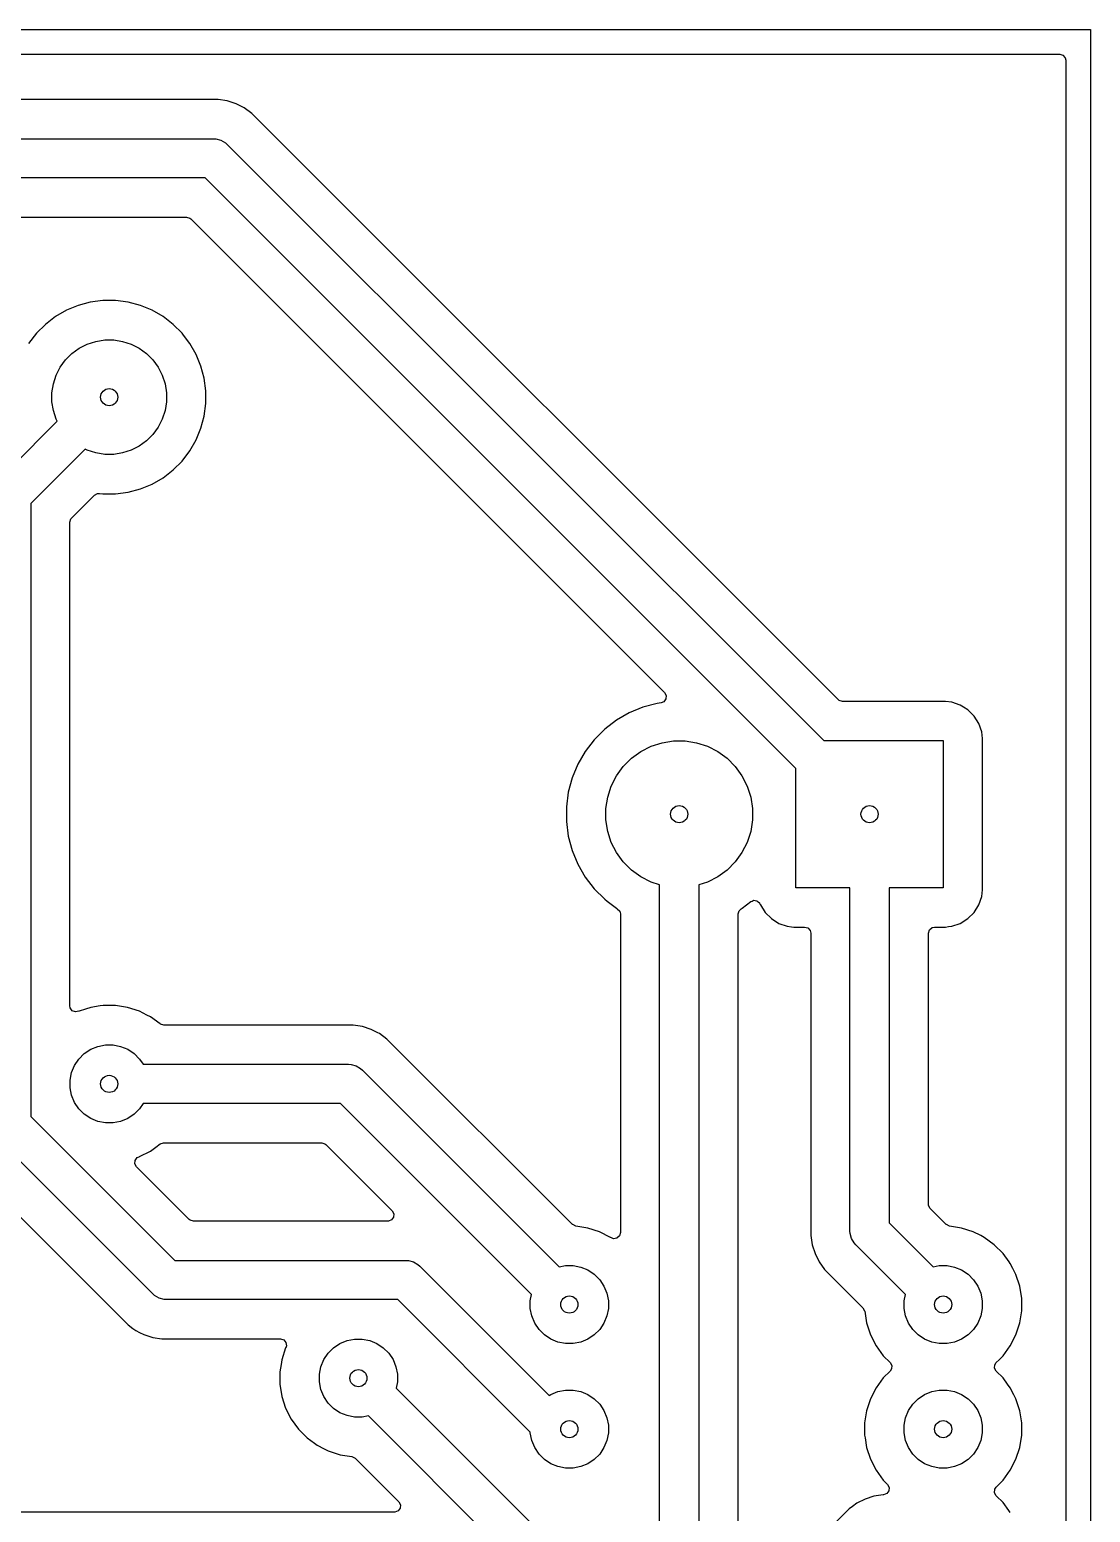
# Model space of a CAD drawing. Extents: x 93.5 to 128.5, y -100.5 to -53.
# Drawn here: x 106.88 to 128.5, y -83.24 to -53 of the extents above; entities that cross this region are included whole.
import ezdxf

# ---------------------------------------------------------------- set-up
doc = ezdxf.new("R2010")
doc.units = 0
doc.layers.add('BLACK', color=7, linetype='CONTINUOUS')

msp = doc.modelspace()

# ---------------------------------------------------------------- linework, layer by layer
at = {"layer": 'BLACK', "linetype": 'CONTINUOUS'}
for p, q in [((93.5, -53), (128.5, -53)), ((128.5, -53), (128.5, -100.5)), ((94.1245, -53.5005), (127.8755, -53.5005)), ((127.8755, -53.5005), (127.942539, -53.520185)), ((127.942539, -53.520185), (127.988294, -53.572989)), ((127.988294, -53.572989), (127.9995, -53.6245)), ((127.9995, -53.6245), (127.9995, -99.8755)), ((110.718481, -54.4235), (97.612381, -54.4235)), ((110.718486, -54.4235), (110.718481, -54.4235)), ((110.905118, -54.453059), (110.718486, -54.4235)), ((111.084836, -54.511454), (110.905118, -54.453059)), ((111.253199, -54.59724), (111.084836, -54.511454)), ((111.406074, -54.70831), (111.253199, -54.59724)), ((111.406075, -54.708311), (111.406074, -54.70831)), ((111.406076, -54.708312), (111.406075, -54.708311)), ((123.360944, -66.663181), (111.406076, -54.708312)), ((97.517899, -55.224), (110.624, -55.224)), ((110.624, -55.224), (110.67621, -55.227422)), ((110.67621, -55.227422), (110.777074, -55.254448)), ((110.777074, -55.254448), (110.867505, -55.306659)), ((110.867505, -55.306659), (110.906843, -55.341157)), ((110.906843, -55.341157), (123.065685, -67.5)), ((110.458314, -56.024), (97.683585, -56.024)), ((122.5, -68.065685), (110.458314, -56.024)), ((102.810991, -56.8245), (110.075374, -56.8245)), ((110.075374, -56.8245), (110.142413, -56.844185)), ((110.142413, -56.844185), (110.163055, -56.860819)), ((110.163055, -56.860819), (114.995208, -61.692972)), ((107.865241, -58.625071), (107.626603, -58.723918)), ((108.114751, -58.558215), (107.865241, -58.625071)), ((108.370837, -58.524501), (108.114751, -58.558215)), ((108.370841, -58.5245), (108.370837, -58.524501)), ((108.370847, -58.5245), (108.370841, -58.5245)), ((108.629153, -58.5245), (108.370847, -58.5245)), ((108.629159, -58.5245), (108.629153, -58.5245)), ((108.629162, -58.524501), (108.629159, -58.5245)), ((108.885248, -58.558215), (108.629162, -58.524501)), ((109.134758, -58.625071), (108.885248, -58.558215)), ((109.373396, -58.723918), (109.134758, -58.625071)), ((107.402891, -58.85308), (107.197972, -59.010319)), ((107.402907, -58.853069), (107.402891, -58.85308)), ((107.626592, -58.723923), (107.402907, -58.853069)), ((107.626603, -58.723918), (107.626592, -58.723923)), ((109.373407, -58.723923), (109.373396, -58.723918)), ((109.597092, -58.853069), (109.373407, -58.723923)), ((109.597095, -58.853071), (109.597092, -58.853069)), ((109.5971, -58.853074), (109.597095, -58.853071)), ((109.597106, -58.853078), (109.5971, -58.853074)), ((109.597108, -58.85308), (109.597106, -58.853078)), ((109.802027, -59.010319), (109.597108, -58.85308)), ((107.015319, -59.192972), (106.85808, -59.397891)), ((107.015325, -59.192965), (107.015319, -59.192972)), ((107.197965, -59.010325), (107.015325, -59.192965)), ((107.197972, -59.010319), (107.197965, -59.010325)), ((109.802034, -59.010325), (109.802027, -59.010319)), ((109.984674, -59.192965), (109.802034, -59.010325)), ((109.98468, -59.192972), (109.984674, -59.192965)), ((110.014488, -59.231819), (109.98468, -59.192972)), ((110.141926, -59.3979), (110.014488, -59.231819)), ((107.740146, -59.605325), (107.888677, -59.497411)), ((107.888677, -59.497411), (108.05226, -59.414061)), ((108.05226, -59.414061), (108.226869, -59.357327)), ((108.226869, -59.357327), (108.408203, -59.328607)), ((108.408203, -59.328607), (108.591797, -59.328607)), ((108.591797, -59.328607), (108.773131, -59.357327)), ((108.773131, -59.357327), (108.94774, -59.414061)), ((108.94774, -59.414061), (109.111323, -59.497411)), ((109.111323, -59.497411), (109.259854, -59.605325)), ((110.14193, -59.397907), (110.141926, -59.3979)), ((110.271076, -59.621592), (110.14193, -59.397907)), ((107.502411, -59.883677), (107.610325, -59.735146)), ((107.610325, -59.735146), (107.740146, -59.605325)), ((109.259854, -59.605325), (109.389675, -59.735146)), ((109.389675, -59.735146), (109.497589, -59.883677)), ((110.271078, -59.621597), (110.271076, -59.621592)), ((110.27108, -59.6216), (110.271078, -59.621597)), ((110.369929, -59.860244), (110.27108, -59.6216)), ((110.436784, -60.10975), (110.369929, -59.860244)), ((107.362327, -60.221869), (107.419061, -60.04726)), ((107.419061, -60.04726), (107.502411, -59.883677)), ((109.497589, -59.883677), (109.580939, -60.04726)), ((109.580939, -60.04726), (109.637673, -60.221869)), ((110.4705, -60.365847), (110.436784, -60.10975)), ((107.333607, -60.403203), (107.362327, -60.221869)), ((107.333607, -60.586797), (107.333607, -60.403203)), ((109.637673, -60.221869), (109.666393, -60.403203)), ((109.666393, -60.403203), (109.666393, -60.586797)), ((110.4705, -60.624153), (110.4705, -60.365847)), ((107.362327, -60.768131), (107.333607, -60.586797)), ((107.419061, -60.94274), (107.362327, -60.768131)), ((109.637673, -60.768131), (109.580939, -60.94274)), ((109.666393, -60.586797), (109.637673, -60.768131)), ((110.436784, -60.88025), (110.4705, -60.624153)), ((106.499, -61.930314), (107.441849, -60.987465)), ((107.441849, -60.987465), (107.419061, -60.94274)), ((109.580939, -60.94274), (109.497589, -61.106323)), ((110.369929, -61.129756), (110.436784, -60.88025)), ((109.389675, -61.254854), (109.259854, -61.384675)), ((109.497589, -61.106323), (109.389675, -61.254854)), ((110.141926, -61.5921), (110.27108, -61.3684)), ((110.27108, -61.3684), (110.369929, -61.129756)), ((108.007534, -61.55315), (106.899, -62.661685)), ((108.05226, -61.575939), (108.007534, -61.55315)), ((108.226869, -61.632673), (108.05226, -61.575939)), ((108.408203, -61.661393), (108.226869, -61.632673)), ((108.591797, -61.661393), (108.408203, -61.661393)), ((108.773131, -61.632673), (108.591797, -61.661393)), ((108.94774, -61.575939), (108.773131, -61.632673)), ((109.111323, -61.492589), (108.94774, -61.575939)), ((109.259854, -61.384675), (109.111323, -61.492589)), ((109.984679, -61.797029), (110.141926, -61.5921)), ((109.5971, -62.136926), (109.802029, -61.979679)), ((109.802029, -61.979679), (109.984679, -61.797029)), ((114.995208, -61.692972), (119.820154, -66.517917)), ((109.134756, -62.364929), (109.3734, -62.26608)), ((109.3734, -62.26608), (109.5971, -62.136926)), ((107.735815, -62.956948), (108.200729, -62.492033)), ((108.200729, -62.492033), (108.26205, -62.45855)), ((108.26205, -62.45855), (108.304593, -62.456777)), ((108.304593, -62.456777), (108.370847, -62.4655)), ((108.370847, -62.4655), (108.629146, -62.4655)), ((108.629146, -62.4655), (108.629153, -62.4655)), ((108.629153, -62.4655), (108.88525, -62.431784)), ((108.88525, -62.431784), (109.134756, -62.364929)), ((106.899, -62.661685), (106.899, -75.163156)), ((107.6995, -63.044625), (107.719185, -62.977586)), ((107.6995, -72.909242), (107.6995, -63.044625)), ((107.719185, -62.977586), (107.735815, -62.956948)), ((119.820154, -66.517917), (119.853639, -66.57924)), ((119.378939, -66.816913), (119.100338, -66.932314)), ((119.670233, -66.738861), (119.378939, -66.816913)), ((119.748658, -66.728537), (119.670233, -66.738861)), ((119.806783, -66.704865), (119.748658, -66.728537)), ((119.848655, -66.648932), (119.806783, -66.704865)), ((119.853639, -66.57924), (119.848655, -66.648932)), ((123.381586, -66.679815), (123.360944, -66.663181)), ((123.448625, -66.6995), (123.381586, -66.679815)), ((125.544954, -66.6995), (123.448625, -66.6995)), ((125.54496, -66.6995), (125.544954, -66.6995)), ((125.679249, -66.71463), (125.54496, -66.6995)), ((125.679254, -66.714631), (125.679249, -66.71463)), ((125.849523, -66.774211), (125.679254, -66.714631)), ((125.917482, -66.816913), (125.849523, -66.774211)), ((126.002262, -66.870184), (125.917482, -66.816913)), ((118.839168, -67.083099), (118.599921, -67.266679)), ((119.100328, -66.932318), (118.839168, -67.083099)), ((119.100338, -66.932314), (119.100328, -66.932318)), ((126.129816, -66.997738), (126.002262, -66.870184)), ((126.225789, -67.150478), (126.129816, -66.997738)), ((118.599914, -67.266685), (118.386685, -67.479914)), ((118.599921, -67.266679), (118.599914, -67.266685)), ((126.285368, -67.320745), (126.225789, -67.150478)), ((126.285369, -67.32075), (126.285368, -67.320745)), ((126.300499, -67.455039), (126.285369, -67.32075)), ((118.203099, -67.719168), (118.052318, -67.980328)), ((118.386679, -67.479921), (118.203099, -67.719168)), ((118.386685, -67.479914), (118.386679, -67.479921)), ((119.145828, -67.859391), (119.336252, -67.72104)), ((119.336252, -67.72104), (119.545975, -67.614181)), ((119.545975, -67.614181), (119.769832, -67.541445)), ((119.769832, -67.541445), (120.002311, -67.504624)), ((120.002311, -67.504624), (120.237689, -67.504624)), ((120.237689, -67.504624), (120.470168, -67.541445)), ((120.470168, -67.541445), (120.694025, -67.614181)), ((120.694025, -67.614181), (120.903748, -67.72104)), ((120.903748, -67.72104), (121.094172, -67.859391)), ((123.065685, -67.5), (125.5, -67.5)), ((125.5, -67.5), (125.5, -70.5)), ((126.3005, -67.455043), (126.300499, -67.455039)), ((126.3005, -70.544956), (126.3005, -67.455043)), ((118.052314, -67.980338), (117.936913, -68.258939)), ((118.052318, -67.980328), (118.052314, -67.980338)), ((118.84104, -68.216252), (118.979391, -68.025828)), ((118.979391, -68.025828), (119.145828, -67.859391)), ((121.094172, -67.859391), (121.260609, -68.025828)), ((121.260609, -68.025828), (121.39896, -68.216252)), ((117.936913, -68.258939), (117.858861, -68.550233)), ((118.734181, -68.425975), (118.84104, -68.216252)), ((121.39896, -68.216252), (121.505819, -68.425975)), ((122.5, -70.5), (122.5, -68.065685)), ((117.858861, -68.550233), (117.819501, -68.849206)), ((118.661445, -68.649832), (118.734181, -68.425975)), ((121.505819, -68.425975), (121.578555, -68.649832)), ((117.819501, -68.849206), (117.8195, -68.849223)), ((117.8195, -68.849223), (117.8195, -69.150776)), ((118.624624, -68.882311), (118.661445, -68.649832)), ((118.624624, -69.117689), (118.624624, -68.882311)), ((121.578555, -68.649832), (121.615376, -68.882311)), ((121.615376, -68.882311), (121.615376, -69.117689)), ((117.8195, -69.150776), (117.819501, -69.150793)), ((117.819501, -69.150793), (117.858861, -69.449766)), ((118.661445, -69.350168), (118.624624, -69.117689)), ((121.615376, -69.117689), (121.578555, -69.350168)), ((117.858861, -69.449766), (117.936913, -69.74106)), ((118.734181, -69.574025), (118.661445, -69.350168)), ((121.578555, -69.350168), (121.505819, -69.574025)), ((117.936913, -69.74106), (118.052314, -70.019661)), ((118.84104, -69.783748), (118.734181, -69.574025)), ((118.979391, -69.974172), (118.84104, -69.783748)), ((121.39896, -69.783748), (121.260609, -69.974172)), ((121.505819, -69.574025), (121.39896, -69.783748)), ((118.052314, -70.019661), (118.052318, -70.019671)), ((118.052318, -70.019671), (118.203099, -70.280831)), ((119.145828, -70.140609), (118.979391, -69.974172)), ((119.336252, -70.27896), (119.145828, -70.140609)), ((121.094172, -70.140609), (120.903748, -70.27896)), ((121.260609, -69.974172), (121.094172, -70.140609)), ((118.203099, -70.280831), (118.386679, -70.520078)), ((119.545975, -70.385819), (119.336252, -70.27896)), ((119.72, -70.442363), (119.545975, -70.385819)), ((119.72, -95.505684), (119.72, -70.442363)), ((120.694025, -70.385819), (120.52, -70.442363)), ((120.52, -70.442363), (120.52, -95.67137)), ((120.903748, -70.27896), (120.694025, -70.385819)), ((118.386679, -70.520078), (118.386685, -70.520085)), ((118.386685, -70.520085), (118.599914, -70.733314)), ((118.599914, -70.733314), (118.599921, -70.73332)), ((118.599921, -70.73332), (118.648847, -70.770862)), ((123.6, -70.5), (122.5, -70.5)), ((123.6, -77.5), (123.6, -70.5)), ((125.5, -70.5), (124.4, -70.5)), ((124.4, -70.5), (124.4, -77.334314)), ((126.225789, -70.849522), (126.285368, -70.679255)), ((126.285368, -70.679255), (126.285456, -70.678479)), ((126.285456, -70.678479), (126.300499, -70.54496)), ((126.300499, -70.54496), (126.3005, -70.544956)), ((118.648847, -70.770862), (118.839168, -70.9169)), ((118.839168, -70.9169), (118.857499, -70.927483)), ((118.857499, -70.927483), (118.905715, -70.97805)), ((118.905715, -70.97805), (118.9195, -71.034871)), ((118.9195, -71.034871), (118.9195, -77.53355)), ((121.3205, -71.034871), (121.340185, -70.967832)), ((121.3205, -94.7379), (121.3205, -71.034871)), ((121.340185, -70.967832), (121.382501, -70.927483)), ((121.382501, -70.927483), (121.400832, -70.9169)), ((121.400832, -70.9169), (121.57783, -70.781084)), ((121.57783, -70.781084), (121.604271, -70.770862)), ((121.604271, -70.770862), (121.629429, -70.757784)), ((121.629429, -70.757784), (121.636435, -70.758428)), ((121.636435, -70.758428), (121.642997, -70.755892)), ((121.642997, -70.755892), (121.670772, -70.761588)), ((121.670772, -70.761588), (121.699004, -70.764187)), ((121.699004, -70.764187), (121.704548, -70.768516)), ((121.704548, -70.768516), (121.711441, -70.76993)), ((121.711441, -70.76993), (121.731725, -70.789737)), ((121.731725, -70.789737), (121.754074, -70.807188)), ((121.754074, -70.807188), (121.75869, -70.816067)), ((121.75869, -70.816067), (121.761431, -70.818744)), ((121.761431, -70.818744), (121.770354, -70.838503)), ((121.770354, -70.838503), (121.774209, -70.849519)), ((121.774209, -70.849519), (121.774211, -70.849522)), ((121.774211, -70.849522), (121.870184, -71.002262)), ((121.870184, -71.002262), (121.997738, -71.129816)), ((126.002262, -71.129816), (126.129816, -71.002262)), ((126.129816, -71.002262), (126.225789, -70.849522)), ((121.997738, -71.129816), (122.150478, -71.225789)), ((122.150478, -71.225789), (122.320745, -71.285368)), ((122.320745, -71.285368), (122.32075, -71.285369)), ((122.32075, -71.285369), (122.411246, -71.295565)), ((122.411246, -71.295565), (122.45504, -71.300499)), ((122.45504, -71.300499), (122.455043, -71.3005)), ((122.455043, -71.3005), (122.455046, -71.3005)), ((122.455046, -71.3005), (122.6755, -71.3005)), ((122.6755, -71.3005), (122.742539, -71.320185)), ((122.742539, -71.320185), (122.788294, -71.372989)), ((125.2005, -71.4245), (125.220185, -71.357461)), ((125.220185, -71.357461), (125.272989, -71.311706)), ((125.272989, -71.311706), (125.3245, -71.3005)), ((125.3245, -71.3005), (125.544957, -71.3005)), ((125.544957, -71.3005), (125.544958, -71.300499)), ((125.544958, -71.300499), (125.612104, -71.292934)), ((125.612104, -71.292934), (125.679249, -71.285369)), ((125.679249, -71.285369), (125.679252, -71.285368)), ((125.679252, -71.285368), (125.679255, -71.285368)), ((125.679255, -71.285368), (125.849522, -71.225789)), ((125.849522, -71.225789), (126.002262, -71.129816)), ((122.788294, -71.372989), (122.7995, -71.4245)), ((122.7995, -71.4245), (122.7995, -77.594486)), ((125.2005, -76.951374), (125.2005, -71.4245)), ((107.706127, -72.949237), (107.6995, -72.909242)), ((107.746383, -73.006345), (107.706127, -72.949237)), ((107.811122, -73.032623), (107.746383, -73.006345)), ((107.879792, -73.019728), (107.811122, -73.032623)), ((107.885613, -73.016762), (107.879792, -73.019728)), ((107.885618, -73.01676), (107.885613, -73.016762)), ((107.885621, -73.016759), (107.885618, -73.01676)), ((108.017915, -72.973773), (107.885621, -73.016759)), ((108.125214, -72.93891), (108.017915, -72.973773)), ((108.31253, -72.909242), (108.125214, -72.93891)), ((108.374038, -72.8995), (108.31253, -72.909242)), ((108.625962, -72.8995), (108.374038, -72.8995)), ((108.874785, -72.93891), (108.625962, -72.8995)), ((109.114383, -73.01676), (108.874785, -72.93891)), ((109.268747, -73.095413), (109.114383, -73.01676)), ((109.338845, -73.13113), (109.268747, -73.095413)), ((109.338847, -73.131131), (109.338845, -73.13113)), ((109.338848, -73.131132), (109.338847, -73.131131)), ((109.537993, -73.275818), (109.338848, -73.131132)), ((109.543839, -73.279815), (109.537993, -73.275818)), ((109.610878, -73.2995), (109.543839, -73.279815)), ((113.474481, -73.2995), (109.610878, -73.2995)), ((113.474486, -73.2995), (113.474481, -73.2995)), ((113.661118, -73.329059), (113.474486, -73.2995)), ((113.840836, -73.387454), (113.661118, -73.329059)), ((113.978013, -73.45735), (113.840836, -73.387454)), ((114.009199, -73.47324), (113.978013, -73.45735)), ((114.162074, -73.58431), (114.009199, -73.47324)), ((108.122883, -73.794463), (108.267772, -73.734448)), ((108.267772, -73.734448), (108.421586, -73.703852)), ((108.421586, -73.703852), (108.578414, -73.703852)), ((108.578414, -73.703852), (108.732228, -73.734448)), ((108.732228, -73.734448), (108.877117, -73.794463)), ((114.162076, -73.584312), (114.162074, -73.58431)), ((117.943374, -77.36561), (114.162076, -73.584312)), ((107.794463, -74.122883), (107.881592, -73.992485)), ((107.881592, -73.992485), (107.992485, -73.881592)), ((107.992485, -73.881592), (108.122883, -73.794463)), ((108.877117, -73.794463), (109.007515, -73.881592)), ((109.007515, -73.881592), (109.118408, -73.992485)), ((109.118408, -73.992485), (109.190247, -74.1)), ((107.703852, -74.421586), (107.734448, -74.267772)), ((107.734448, -74.267772), (107.794463, -74.122883)), ((109.190247, -74.1), (113.38, -74.1)), ((113.38, -74.1), (113.43221, -74.103422)), ((113.43221, -74.103422), (113.533074, -74.130448)), ((113.533074, -74.130448), (113.623505, -74.182659)), ((113.623505, -74.182659), (113.662843, -74.217157)), ((113.662843, -74.217157), (117.674764, -78.229078)), ((107.703852, -74.578414), (107.703852, -74.421586)), ((107.734448, -74.732228), (107.703852, -74.578414)), ((107.794463, -74.877117), (107.734448, -74.732228)), ((107.881592, -75.007515), (107.794463, -74.877117)), ((109.190247, -74.9), (109.118408, -75.007515)), ((113.214314, -74.9), (109.190247, -74.9)), ((117.109078, -78.794764), (113.214314, -74.9)), ((106.899, -75.163156), (109.834843, -78.099)), ((107.992485, -75.118408), (107.881592, -75.007515)), ((108.122883, -75.205537), (107.992485, -75.118408)), ((108.267772, -75.265552), (108.122883, -75.205537)), ((108.421586, -75.296148), (108.267772, -75.265552)), ((108.732228, -75.265552), (108.578414, -75.296148)), ((108.877117, -75.205537), (108.732228, -75.265552)), ((109.007515, -75.118408), (108.877117, -75.205537)), ((109.118408, -75.007515), (109.007515, -75.118408)), ((108.578414, -75.296148), (108.421586, -75.296148)), ((109.386315, -78.781842), (106.216157, -75.611685)), ((109.114379, -75.983241), (109.338845, -75.86887)), ((109.338845, -75.86887), (109.447844, -75.789678)), ((109.447844, -75.789678), (109.537993, -75.724182)), ((109.537993, -75.724182), (109.603799, -75.700702)), ((109.603799, -75.700702), (109.610878, -75.7005)), ((109.610878, -75.7005), (112.831374, -75.7005)), ((112.831374, -75.7005), (112.898413, -75.720185)), ((112.898413, -75.720185), (112.919055, -75.736819)), ((112.919055, -75.736819), (114.269055, -77.086819)), ((105.58331, -76.110916), (108.887084, -79.41469)), ((109.025311, -76.129551), (109.030295, -76.059859)), ((109.058796, -76.190874), (109.025311, -76.129551)), ((109.030295, -76.059859), (109.072167, -76.003926)), ((110.130103, -77.262181), (109.058796, -76.190874)), ((109.072167, -76.003926), (109.108162, -75.985261)), ((109.108162, -75.985261), (109.114379, -75.983241)), ((114.269055, -77.086819), (114.30254, -77.148142)), ((125.203334, -76.977732), (125.2005, -76.951374)), ((125.236819, -77.039055), (125.203334, -76.977732)), ((125.563374, -77.36561), (125.236819, -77.039055)), ((110.150745, -77.278815), (110.130103, -77.262181)), ((110.217784, -77.2985), (110.150745, -77.278815)), ((114.181374, -77.2985), (110.217784, -77.2985)), ((114.19022, -77.298184), (114.181374, -77.2985)), ((114.255684, -77.273767), (114.19022, -77.298184)), ((114.297556, -77.217834), (114.255684, -77.273767)), ((114.30254, -77.148142), (114.297556, -77.217834)), ((117.948522, -77.370473), (117.943374, -77.36561)), ((118.011657, -77.400402), (117.948522, -77.370473)), ((118.254785, -77.438909), (118.011657, -77.400402)), ((124.4, -77.334314), (125.294764, -78.229078)), ((125.568522, -77.370473), (125.563374, -77.36561)), ((125.631657, -77.400402), (125.568522, -77.370473)), ((125.874785, -77.438909), (125.631657, -77.400402)), ((118.494383, -77.51676), (118.254785, -77.438909)), ((118.71885, -77.631132), (118.494383, -77.51676)), ((118.722618, -77.63387), (118.71885, -77.631132)), ((118.777853, -77.656288), (118.722618, -77.63387)), ((118.847011, -77.646344), (118.777853, -77.656288)), ((118.899815, -77.600589), (118.847011, -77.646344)), ((118.9195, -77.53355), (118.899815, -77.600589)), ((122.7995, -77.594486), (122.829059, -77.781118)), ((123.603422, -77.55221), (123.6, -77.5)), ((123.630448, -77.653074), (123.603422, -77.55221)), ((123.682659, -77.743505), (123.630448, -77.653074)), ((126.114383, -77.51676), (125.874785, -77.438909)), ((126.266917, -77.594481), (126.114383, -77.51676)), ((126.338845, -77.63113), (126.266917, -77.594481)), ((126.338847, -77.631131), (126.338845, -77.63113)), ((126.338848, -77.631132), (126.338847, -77.631131)), ((126.542649, -77.779201), (126.338848, -77.631132)), ((122.829059, -77.781118), (122.887454, -77.960836)), ((122.887454, -77.960836), (122.97324, -78.129199)), ((123.717157, -77.782843), (123.682659, -77.743505)), ((124.729078, -78.794764), (123.717157, -77.782843)), ((126.542654, -77.779205), (126.542649, -77.779201)), ((126.720794, -77.957345), (126.542654, -77.779205)), ((126.720798, -77.95735), (126.720794, -77.957345)), ((126.845653, -78.129199), (126.720798, -77.95735)), ((109.834843, -78.099), (114.549158, -78.099)), ((114.549158, -78.099), (114.601368, -78.102422)), ((114.601368, -78.102422), (114.702232, -78.129448)), ((114.702232, -78.129448), (114.792663, -78.181659)), ((114.792663, -78.181659), (114.832001, -78.216157)), ((114.832001, -78.216157), (117.471365, -80.855522)), ((117.674764, -78.229078), (117.801586, -78.203852)), ((117.801586, -78.203852), (117.958414, -78.203852)), ((117.958414, -78.203852), (118.112228, -78.234448)), ((118.112228, -78.234448), (118.257117, -78.294463)), ((118.257117, -78.294463), (118.387515, -78.381592)), ((122.97324, -78.129199), (123.08431, -78.282074)), ((123.08431, -78.282074), (123.084312, -78.282076)), ((123.084312, -78.282076), (123.86561, -79.063374)), ((125.294764, -78.229078), (125.421586, -78.203852)), ((125.421586, -78.203852), (125.578414, -78.203852)), ((125.578414, -78.203852), (125.732228, -78.234448)), ((125.732228, -78.234448), (125.877117, -78.294463)), ((125.877117, -78.294463), (126.007515, -78.381592)), ((126.86887, -78.161155), (126.845653, -78.129199)), ((126.922593, -78.266592), (126.86887, -78.161155)), ((126.983239, -78.385616), (126.922593, -78.266592)), ((118.387515, -78.381592), (118.498408, -78.492485)), ((118.498408, -78.492485), (118.585537, -78.622883)), ((126.007515, -78.381592), (126.118408, -78.492485)), ((126.118408, -78.492485), (126.205537, -78.622883)), ((126.983239, -78.385618), (126.983239, -78.385616)), ((126.983241, -78.385621), (126.983239, -78.385618)), ((127.06109, -78.625215), (126.983241, -78.385621)), ((109.425653, -78.816341), (109.386315, -78.781842)), ((109.516085, -78.868552), (109.425653, -78.816341)), ((109.616948, -78.895578), (109.516085, -78.868552)), ((109.669158, -78.899), (109.616948, -78.895578)), ((114.383472, -78.899), (109.669158, -78.899)), ((117.083852, -81.599379), (114.383472, -78.899)), ((117.083852, -78.921586), (117.109078, -78.794764)), ((118.585537, -78.622883), (118.645552, -78.767772)), ((118.645552, -78.767772), (118.676148, -78.921586)), ((124.703852, -78.921586), (124.729078, -78.794764)), ((126.205537, -78.622883), (126.265552, -78.767772)), ((126.265552, -78.767772), (126.296148, -78.921586)), ((127.1005, -78.874038), (127.06109, -78.625215)), ((127.1005, -79.125962), (127.1005, -78.874038)), ((117.083852, -79.078414), (117.083852, -78.921586)), ((117.114448, -79.232228), (117.083852, -79.078414)), ((118.676148, -79.078414), (118.645552, -79.232228)), ((118.676148, -78.921586), (118.676148, -79.078414)), ((123.86561, -79.063374), (123.899095, -79.124697)), ((123.899095, -79.124697), (123.900402, -79.131657)), ((123.900402, -79.131657), (123.938909, -79.374785)), ((124.703852, -79.078414), (124.703852, -78.921586)), ((124.734448, -79.232228), (124.703852, -79.078414)), ((126.296148, -79.078414), (126.265552, -79.232228)), ((126.296148, -78.921586), (126.296148, -79.078414)), ((127.06109, -79.374785), (127.1005, -79.125962)), ((108.887084, -79.41469), (108.984572, -79.485519)), ((108.984572, -79.485519), (109.039959, -79.52576)), ((117.174463, -79.377117), (117.114448, -79.232228)), ((117.261592, -79.507515), (117.174463, -79.377117)), ((117.372485, -79.618408), (117.261592, -79.507515)), ((118.498408, -79.507515), (118.387515, -79.618408)), ((118.585537, -79.377117), (118.498408, -79.507515)), ((118.645552, -79.232228), (118.585537, -79.377117)), ((123.938909, -79.374785), (124.01676, -79.614383)), ((124.794463, -79.377117), (124.734448, -79.232228)), ((124.881592, -79.507515), (124.794463, -79.377117)), ((124.992485, -79.618408), (124.881592, -79.507515)), ((126.118408, -79.507515), (126.007515, -79.618408)), ((126.205537, -79.377117), (126.118408, -79.507515)), ((126.265552, -79.232228), (126.205537, -79.377117)), ((126.983241, -79.614379), (127.06109, -79.374785)), ((109.039959, -79.52576), (109.119505, -79.56629)), ((109.119505, -79.56629), (109.208321, -79.611545)), ((109.208321, -79.611545), (109.208323, -79.611545)), ((109.208323, -79.611545), (109.208326, -79.611547)), ((109.208326, -79.611547), (109.304655, -79.642846)), ((109.304655, -79.642846), (109.388039, -79.66994)), ((109.388039, -79.66994), (109.574672, -79.6995)), ((109.574672, -79.6995), (109.574677, -79.6995)), ((109.574677, -79.6995), (111.989242, -79.6995)), ((111.989242, -79.6995), (112.056281, -79.719185)), ((112.056281, -79.719185), (112.102036, -79.771989)), ((112.102036, -79.771989), (112.11198, -79.841147)), ((113.072485, -79.881592), (113.202883, -79.794463)), ((113.202883, -79.794463), (113.347772, -79.734448)), ((113.347772, -79.734448), (113.501586, -79.703852)), ((113.501586, -79.703852), (113.658414, -79.703852)), ((113.658414, -79.703852), (113.812228, -79.734448)), ((113.812228, -79.734448), (113.957117, -79.794463)), ((113.957117, -79.794463), (114.087515, -79.881592)), ((117.502883, -79.705537), (117.372485, -79.618408)), ((117.647772, -79.765552), (117.502883, -79.705537)), ((117.801586, -79.796148), (117.647772, -79.765552)), ((117.958414, -79.796148), (117.801586, -79.796148)), ((118.112228, -79.765552), (117.958414, -79.796148)), ((118.257117, -79.705537), (118.112228, -79.765552)), ((118.387515, -79.618408), (118.257117, -79.705537)), ((124.01676, -79.614383), (124.131132, -79.838848)), ((125.122883, -79.705537), (124.992485, -79.618408)), ((125.267772, -79.765552), (125.122883, -79.705537)), ((125.421586, -79.796148), (125.267772, -79.765552)), ((125.578414, -79.796148), (125.421586, -79.796148)), ((125.732228, -79.765552), (125.578414, -79.796148)), ((125.877117, -79.705537), (125.732228, -79.765552)), ((126.007515, -79.618408), (125.877117, -79.705537)), ((126.86887, -79.838845), (126.983241, -79.614379)), ((112.01891, -80.125214), (112.003772, -80.220793)), ((112.096762, -79.885613), (112.01891, -80.125214)), ((112.099728, -79.879792), (112.096762, -79.885613)), ((112.11198, -79.841147), (112.099728, -79.879792)), ((112.814448, -80.267772), (112.874463, -80.122883)), ((112.874463, -80.122883), (112.961592, -79.992485)), ((112.961592, -79.992485), (113.072485, -79.881592)), ((114.087515, -79.881592), (114.198408, -79.992485)), ((114.198408, -79.992485), (114.285537, -80.122883)), ((114.285537, -80.122883), (114.345552, -80.267772)), ((124.131132, -79.838848), (124.279201, -80.042649)), ((124.279201, -80.042649), (124.279205, -80.042654)), ((124.279205, -80.042654), (124.41887, -80.182319)), ((126.58113, -80.182319), (126.638235, -80.125214)), ((126.638235, -80.125214), (126.720793, -80.042656)), ((126.720793, -80.042656), (126.86887, -79.838845)), ((112.003772, -80.220793), (111.9795, -80.374038)), ((111.9795, -80.374038), (111.9795, -80.625962)), ((112.783852, -80.421586), (112.814448, -80.267772)), ((112.783852, -80.578414), (112.783852, -80.421586)), ((114.345552, -80.267772), (114.376148, -80.421586)), ((114.376148, -80.421586), (114.376148, -80.578414)), ((124.41887, -80.357681), (124.279205, -80.497345)), ((124.41887, -80.182319), (124.452355, -80.243642)), ((124.447371, -80.313334), (124.41887, -80.357681)), ((124.452355, -80.243642), (124.447371, -80.313334)), ((126.547645, -80.296358), (126.552629, -80.226666)), ((126.58113, -80.357681), (126.547645, -80.296358)), ((126.552629, -80.226666), (126.58113, -80.182319)), ((126.720794, -80.497345), (126.58113, -80.357681)), ((111.9795, -80.625962), (112.01891, -80.874785)), ((112.814448, -80.732228), (112.783852, -80.578414)), ((112.874463, -80.877117), (112.814448, -80.732228)), ((114.376148, -80.578414), (114.350921, -80.705235)), ((114.350921, -80.705235), (117.244199, -83.598514)), ((124.131132, -80.701151), (124.01676, -80.925616)), ((124.279201, -80.49735), (124.131132, -80.701151)), ((124.279205, -80.497345), (124.279201, -80.49735)), ((126.720798, -80.49735), (126.720794, -80.497345)), ((126.814239, -80.625962), (126.720798, -80.49735)), ((126.86887, -80.701155), (126.814239, -80.625962)), ((126.941747, -80.844184), (126.86887, -80.701155)), ((112.01891, -80.874785), (112.09676, -81.114383)), ((112.961592, -81.007515), (112.874463, -80.877117)), ((113.072485, -81.118408), (112.961592, -81.007515)), ((117.471365, -80.855522), (117.502883, -80.834463)), ((117.502883, -80.834463), (117.647772, -80.774448)), ((117.647772, -80.774448), (117.801586, -80.743852)), ((117.801586, -80.743852), (117.958414, -80.743852)), ((117.958414, -80.743852), (118.112228, -80.774448)), ((118.112228, -80.774448), (118.257117, -80.834463)), ((118.257117, -80.834463), (118.387515, -80.921592)), ((118.387515, -80.921592), (118.498408, -81.032485)), ((118.498408, -81.032485), (118.585537, -81.162883)), ((124.01676, -80.925616), (123.93891, -81.165214)), ((124.794463, -81.162883), (124.881592, -81.032485)), ((124.881592, -81.032485), (124.992485, -80.921592)), ((124.992485, -80.921592), (125.122883, -80.834463)), ((125.122883, -80.834463), (125.267772, -80.774448)), ((125.267772, -80.774448), (125.421586, -80.743852)), ((125.421586, -80.743852), (125.578414, -80.743852)), ((125.578414, -80.743852), (125.732228, -80.774448)), ((125.732228, -80.774448), (125.877117, -80.834463)), ((125.877117, -80.834463), (126.007515, -80.921592)), ((126.007515, -80.921592), (126.118408, -81.032485)), ((126.118408, -81.032485), (126.205537, -81.162883)), ((126.983239, -80.925616), (126.941747, -80.844184)), ((126.983239, -80.925618), (126.983239, -80.925616)), ((126.983241, -80.925621), (126.983239, -80.925618)), ((127.06109, -81.165215), (126.983241, -80.925621)), ((112.09676, -81.114383), (112.211132, -81.338848)), ((113.202883, -81.205537), (113.072485, -81.118408)), ((113.347772, -81.265552), (113.202883, -81.205537)), ((113.501586, -81.296148), (113.347772, -81.265552)), ((113.658414, -81.296148), (113.501586, -81.296148)), ((113.785235, -81.270921), (113.658414, -81.296148)), ((116.877158, -84.362843), (113.785235, -81.270921)), ((118.585537, -81.162883), (118.645552, -81.307772)), ((118.645552, -81.307772), (118.676148, -81.461586)), ((123.93891, -81.165215), (123.8995, -81.414038)), ((123.93891, -81.165214), (123.93891, -81.165215)), ((124.703852, -81.461586), (124.734448, -81.307772)), ((124.734448, -81.307772), (124.794463, -81.162883)), ((126.205537, -81.162883), (126.265552, -81.307772)), ((126.265552, -81.307772), (126.296148, -81.461586)), ((127.1005, -81.414038), (127.06109, -81.165215)), ((112.211132, -81.338848), (112.359201, -81.542649)), ((112.359201, -81.542649), (112.359205, -81.542654)), ((112.359205, -81.542654), (112.537345, -81.720794)), ((117.083852, -81.618414), (117.083852, -81.599379)), ((117.114448, -81.772228), (117.083852, -81.618414)), ((118.676148, -81.618414), (118.645552, -81.772228)), ((118.676148, -81.461586), (118.676148, -81.618414)), ((123.8995, -81.414038), (123.8995, -81.665962)), ((124.703852, -81.618414), (124.703852, -81.461586)), ((124.734448, -81.772228), (124.703852, -81.618414)), ((126.296148, -81.618414), (126.265552, -81.772228)), ((126.296148, -81.461586), (126.296148, -81.618414)), ((127.1005, -81.665962), (127.1005, -81.414038)), ((112.537345, -81.720794), (112.53735, -81.720798)), ((112.53735, -81.720798), (112.687461, -81.829859)), ((112.687461, -81.829859), (112.741155, -81.86887)), ((112.741155, -81.86887), (112.884184, -81.941747)), ((112.884184, -81.941747), (112.965616, -81.983239)), ((117.174463, -81.917117), (117.114448, -81.772228)), ((117.261592, -82.047515), (117.174463, -81.917117)), ((118.585537, -81.917117), (118.498408, -82.047515)), ((118.645552, -81.772228), (118.585537, -81.917117)), ((123.8995, -81.665962), (123.908185, -81.720794)), ((123.908185, -81.720794), (123.93891, -81.914785)), ((123.93891, -81.914785), (124.01676, -82.154383)), ((124.794463, -81.917117), (124.734448, -81.772228)), ((124.881592, -82.047515), (124.794463, -81.917117)), ((126.205537, -81.917117), (126.118408, -82.047515)), ((126.265552, -81.772228), (126.205537, -81.917117)), ((126.983241, -82.154379), (127.06109, -81.914785)), ((127.06109, -81.914785), (127.1005, -81.665962)), ((112.965616, -81.983239), (112.965618, -81.983239)), ((112.965618, -81.983239), (112.965621, -81.983241)), ((112.965621, -81.983241), (113.205215, -82.06109)), ((113.205215, -82.06109), (113.448344, -82.099598)), ((113.448344, -82.099598), (113.511476, -82.129526)), ((113.511476, -82.129526), (113.516625, -82.134389)), ((113.516625, -82.134389), (114.404055, -83.021819)), ((117.372485, -82.158408), (117.261592, -82.047515)), ((117.502883, -82.245537), (117.372485, -82.158408)), ((118.387515, -82.158408), (118.257117, -82.245537)), ((118.498408, -82.047515), (118.387515, -82.158408)), ((124.01676, -82.154383), (124.131132, -82.378848)), ((124.992485, -82.158408), (124.881592, -82.047515)), ((125.122883, -82.245537), (124.992485, -82.158408)), ((126.007515, -82.158408), (125.877117, -82.245537)), ((126.118408, -82.047515), (126.007515, -82.158408)), ((126.86887, -82.378845), (126.983241, -82.154379)), ((117.647772, -82.305552), (117.502883, -82.245537)), ((117.801586, -82.336148), (117.647772, -82.305552)), ((117.958414, -82.336148), (117.801586, -82.336148)), ((118.112228, -82.305552), (117.958414, -82.336148)), ((118.257117, -82.245537), (118.112228, -82.305552)), ((124.131132, -82.378848), (124.279201, -82.582649)), ((125.267772, -82.305552), (125.122883, -82.245537)), ((125.421586, -82.336148), (125.267772, -82.305552)), ((125.578414, -82.336148), (125.421586, -82.336148)), ((125.732228, -82.305552), (125.578414, -82.336148)), ((125.877117, -82.245537), (125.732228, -82.305552)), ((126.720793, -82.582656), (126.86887, -82.378845)), ((124.279201, -82.582649), (124.279205, -82.582654)), ((124.279205, -82.582654), (124.36437, -82.667819)), ((124.392871, -82.798834), (124.350999, -82.854767)), ((124.36437, -82.667819), (124.397855, -82.729142)), ((124.397855, -82.729142), (124.392871, -82.798834)), ((126.547645, -82.836358), (126.552629, -82.766666)), ((126.58113, -82.897681), (126.547645, -82.836358)), ((126.552629, -82.766666), (126.58113, -82.722319)), ((126.58113, -82.722319), (126.63563, -82.667819)), ((126.63563, -82.667819), (126.720793, -82.582656)), ((114.404055, -83.021819), (114.43754, -83.083142)), ((114.43754, -83.083142), (114.432556, -83.152834)), ((123.652209, -83.11661), (123.586557, -83.16431)), ((123.73943, -83.05324), (123.652209, -83.11661)), ((123.907793, -82.967454), (123.73943, -83.05324)), ((124.087511, -82.909059), (123.907793, -82.967454)), ((124.274144, -82.8795), (124.087511, -82.909059)), ((124.276689, -82.8795), (124.274144, -82.8795)), ((124.285535, -82.879184), (124.276689, -82.8795)), ((124.350999, -82.854767), (124.285535, -82.879184)), ((126.720794, -83.037345), (126.58113, -82.897681)), ((126.720798, -83.03735), (126.720794, -83.037345)), ((126.836921, -83.197181), (126.720798, -83.03735)), ((114.316374, -83.2335), (100.324182, -83.2335)), ((114.32522, -83.233184), (114.316374, -83.2335)), ((114.390684, -83.208767), (114.32522, -83.233184)), ((114.432556, -83.152834), (114.390684, -83.208767)), ((123.586554, -83.164312), (122.583312, -84.167553)), ((123.586555, -83.164312), (123.586554, -83.164312)), ((123.586557, -83.16431), (123.586555, -83.164312)), ((126.86887, -83.241155), (126.836921, -83.197181))]:
    msp.add_line(p, q, dxfattribs=at)
at = {"layer": 'BLACK'}
for centre in [(108.5, -60.495), (120.12, -69), (124, -69), (108.5, -74.5), (117.88, -79), (125.5, -79), (113.58, -80.5), (117.88, -81.54), (125.5, -81.54)]:
    msp.add_circle(centre, 0.175, dxfattribs=at)
at = {"layer": 'WHITE'}
for centre in [(108.5, -60.495), (120.12, -69), (124, -69), (108.5, -74.5), (117.88, -79), (125.5, -79), (113.58, -80.5), (117.88, -81.54), (125.5, -81.54)]:
    msp.add_circle(centre, 0.175, dxfattribs=at)

doc.saveas('drawing.dxf')
